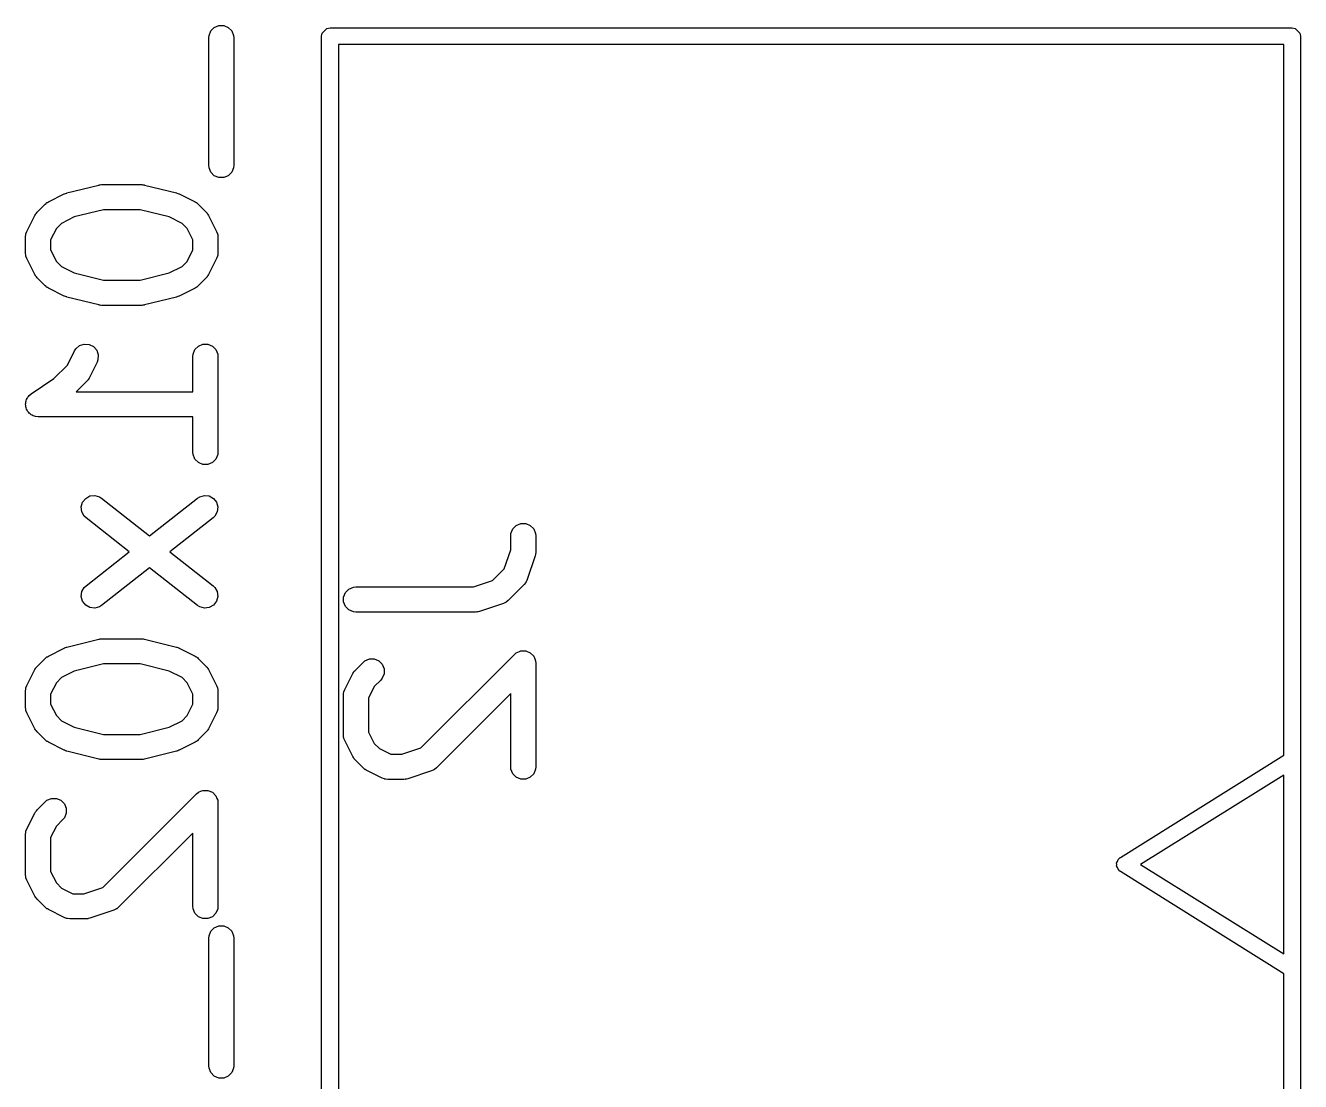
# Model space of a CAD drawing. Extents: x 2.4 to 13.6, y -7.9 to -3.7.
# Drawn here: x 12.6149 to 12.9149, y -6.9698 to -6.7213 of the extents above; entities that cross this region are included whole.
import ezdxf

# ---------------------------------------------------------------- set-up
doc = ezdxf.new("R2010")
doc.units = 0
doc.header["$MEASUREMENT"] = 0
doc.layers.add('BLACK', color=7, linetype='CONTINUOUS')

msp = doc.modelspace()

# ---------------------------------------------------------------- linework, layer by layer
at = {"layer": 'BLACK', "linetype": 'CONTINUOUS'}
for p, q in [((12.65809, -6.72361), (12.65853, -6.72254)), ((12.65853, -6.72254), (12.65934, -6.72173)), ((12.65934, -6.72173), (12.66041, -6.72129)), ((12.66041, -6.72129), (12.66156, -6.72129)), ((12.66156, -6.72129), (12.66263, -6.72173)), ((12.66263, -6.72173), (12.66344, -6.72254)), ((12.66344, -6.72254), (12.66388, -6.72361)), ((12.6846, -6.72381), (12.68475, -6.72306)), ((12.68475, -6.72306), (12.68582, -6.72199)), ((12.68582, -6.72199), (12.68657, -6.72184)), ((12.68657, -6.72184), (12.91295, -6.72184)), ((12.91295, -6.72184), (12.9137, -6.72199)), ((12.9137, -6.72199), (12.91477, -6.72306)), ((12.91477, -6.72306), (12.91492, -6.72381)), ((12.65803, -6.72418), (12.65809, -6.72361)), ((12.65803, -6.75418), (12.65803, -6.72418)), ((12.66388, -6.72361), (12.66394, -6.72418)), ((12.66394, -6.72418), (12.66394, -6.75418)), ((12.6846, -7.01515), (12.6846, -6.72381)), ((12.68854, -6.72578), (12.68854, -7.01318)), ((12.91098, -6.72578), (12.68854, -6.72578)), ((12.91098, -6.89299), (12.91098, -6.72578)), ((12.91492, -6.72381), (12.91492, -7.01515)), ((12.65809, -6.75476), (12.65803, -6.75418)), ((12.65853, -6.75582), (12.65809, -6.75476)), ((12.65934, -6.75664), (12.65853, -6.75582)), ((12.66344, -6.75582), (12.66263, -6.75664)), ((12.66388, -6.75476), (12.66344, -6.75582)), ((12.66394, -6.75418), (12.66388, -6.75476)), ((12.62465, -6.76069), (12.63215, -6.75882)), ((12.63215, -6.75882), (12.63225, -6.7588)), ((12.63225, -6.7588), (12.63229, -6.75878)), ((12.63229, -6.75878), (12.6325, -6.75876)), ((12.6325, -6.75876), (12.63272, -6.75873)), ((12.63272, -6.75873), (12.63276, -6.75874)), ((12.63276, -6.75874), (12.63286, -6.75873)), ((12.63286, -6.75873), (12.64224, -6.75873)), ((12.64224, -6.75873), (12.64234, -6.75874)), ((12.64234, -6.75874), (12.64238, -6.75873)), ((12.64238, -6.75873), (12.6426, -6.75876)), ((12.6426, -6.75876), (12.64281, -6.75878)), ((12.64281, -6.75878), (12.64285, -6.7588)), ((12.64285, -6.7588), (12.64295, -6.75882)), ((12.64295, -6.75882), (12.65045, -6.76069)), ((12.66041, -6.75708), (12.65934, -6.75664)), ((12.66156, -6.75708), (12.66041, -6.75708)), ((12.66263, -6.75664), (12.66156, -6.75708)), ((12.62029, -6.76279), (12.62404, -6.76091)), ((12.62404, -6.76091), (12.62409, -6.7609)), ((12.62409, -6.7609), (12.6241, -6.76089)), ((12.6241, -6.76089), (12.62434, -6.7608)), ((12.62434, -6.7608), (12.62458, -6.76071)), ((12.62458, -6.76071), (12.62461, -6.76071)), ((12.62461, -6.76071), (12.62465, -6.76069)), ((12.65045, -6.76069), (12.65049, -6.76071)), ((12.65049, -6.76071), (12.65052, -6.76071)), ((12.65052, -6.76071), (12.65076, -6.7608)), ((12.65076, -6.7608), (12.651, -6.76089)), ((12.651, -6.76089), (12.65101, -6.7609)), ((12.65101, -6.7609), (12.65106, -6.76091)), ((12.65106, -6.76091), (12.65481, -6.76279)), ((12.61765, -6.76522), (12.61953, -6.76334)), ((12.61953, -6.76334), (12.61975, -6.76316)), ((12.61975, -6.76316), (12.6198, -6.7631)), ((12.6198, -6.7631), (12.61989, -6.76304)), ((12.61989, -6.76304), (12.61997, -6.76297)), ((12.61997, -6.76297), (12.62005, -6.76294)), ((12.62005, -6.76294), (12.62029, -6.76279)), ((12.63323, -6.76463), (12.62639, -6.76634)), ((12.64187, -6.76463), (12.63323, -6.76463)), ((12.64871, -6.76634), (12.64187, -6.76463)), ((12.65481, -6.76279), (12.65505, -6.76294)), ((12.65505, -6.76294), (12.65513, -6.76297)), ((12.65513, -6.76297), (12.65521, -6.76304)), ((12.65521, -6.76304), (12.6553, -6.7631)), ((12.6553, -6.7631), (12.65535, -6.76316)), ((12.65535, -6.76316), (12.65557, -6.76334)), ((12.65557, -6.76334), (12.65745, -6.76522)), ((12.61522, -6.76973), (12.6171, -6.76598)), ((12.6171, -6.76598), (12.61725, -6.76574)), ((12.61725, -6.76574), (12.61728, -6.76566)), ((12.61728, -6.76566), (12.61735, -6.76558)), ((12.61735, -6.76558), (12.61741, -6.76549)), ((12.61741, -6.76549), (12.61747, -6.76544)), ((12.61747, -6.76544), (12.61765, -6.76522)), ((12.62336, -6.76786), (12.62217, -6.76905)), ((12.62639, -6.76634), (12.62336, -6.76786)), ((12.65174, -6.76786), (12.64871, -6.76634)), ((12.65293, -6.76905), (12.65174, -6.76786)), ((12.65745, -6.76522), (12.65763, -6.76544)), ((12.65763, -6.76544), (12.65769, -6.76549)), ((12.65769, -6.76549), (12.65775, -6.76558)), ((12.65775, -6.76558), (12.65782, -6.76566)), ((12.65782, -6.76566), (12.65785, -6.76574)), ((12.65785, -6.76574), (12.658, -6.76598)), ((12.658, -6.76598), (12.65988, -6.76973)), ((12.61491, -6.77105), (12.61497, -6.77048)), ((12.61491, -6.7748), (12.61491, -6.77105)), ((12.61497, -6.77048), (12.61501, -6.77038)), ((12.61501, -6.77038), (12.61502, -6.77027)), ((12.61502, -6.77027), (12.61522, -6.76973)), ((12.62217, -6.76905), (12.62082, -6.77175)), ((12.65428, -6.77175), (12.65293, -6.76905)), ((12.65988, -6.76973), (12.66008, -6.77027)), ((12.66008, -6.77027), (12.66009, -6.77038)), ((12.66009, -6.77038), (12.66013, -6.77048)), ((12.66013, -6.77048), (12.66019, -6.77105)), ((12.66019, -6.77105), (12.66019, -6.7748)), ((12.62082, -6.77175), (12.62082, -6.77411)), ((12.62082, -6.77411), (12.62217, -6.7768)), ((12.65293, -6.7768), (12.65428, -6.77411)), ((12.65428, -6.77411), (12.65428, -6.77175)), ((12.61497, -6.77538), (12.61491, -6.7748)), ((12.61501, -6.77548), (12.61497, -6.77538)), ((12.61502, -6.77558), (12.61501, -6.77548)), ((12.61522, -6.77612), (12.61502, -6.77558)), ((12.6171, -6.77987), (12.61522, -6.77612)), ((12.62217, -6.7768), (12.62336, -6.778)), ((12.65174, -6.778), (12.65293, -6.7768)), ((12.65988, -6.77612), (12.658, -6.77987)), ((12.66008, -6.77558), (12.65988, -6.77612)), ((12.66009, -6.77548), (12.66008, -6.77558)), ((12.66013, -6.77538), (12.66009, -6.77548)), ((12.66019, -6.7748), (12.66013, -6.77538)), ((12.61725, -6.78012), (12.6171, -6.77987)), ((12.61728, -6.78019), (12.61725, -6.78012)), ((12.62336, -6.778), (12.62639, -6.77952)), ((12.62639, -6.77952), (12.63323, -6.78122)), ((12.64187, -6.78122), (12.64871, -6.77952)), ((12.64871, -6.77952), (12.65174, -6.778)), ((12.65785, -6.78012), (12.65782, -6.78019)), ((12.658, -6.77987), (12.65785, -6.78012)), ((12.61735, -6.78027), (12.61728, -6.78019)), ((12.61741, -6.78036), (12.61735, -6.78027)), ((12.61747, -6.78041), (12.61741, -6.78036)), ((12.61765, -6.78064), (12.61747, -6.78041)), ((12.61953, -6.78252), (12.61765, -6.78064)), ((12.61975, -6.7827), (12.61953, -6.78252)), ((12.6198, -6.78276), (12.61975, -6.7827)), ((12.61989, -6.78282), (12.6198, -6.78276)), ((12.61997, -6.78288), (12.61989, -6.78282)), ((12.62005, -6.78291), (12.61997, -6.78288)), ((12.62029, -6.78307), (12.62005, -6.78291)), ((12.62404, -6.78494), (12.62029, -6.78307)), ((12.63323, -6.78122), (12.64187, -6.78122)), ((12.65481, -6.78307), (12.65106, -6.78494)), ((12.65505, -6.78291), (12.65481, -6.78307)), ((12.65513, -6.78288), (12.65505, -6.78291)), ((12.65521, -6.78282), (12.65513, -6.78288)), ((12.6553, -6.78276), (12.65521, -6.78282)), ((12.65535, -6.7827), (12.6553, -6.78276)), ((12.65557, -6.78252), (12.65535, -6.7827)), ((12.65745, -6.78064), (12.65557, -6.78252)), ((12.65763, -6.78041), (12.65745, -6.78064)), ((12.65769, -6.78036), (12.65763, -6.78041)), ((12.65775, -6.78027), (12.65769, -6.78036)), ((12.65782, -6.78019), (12.65775, -6.78027)), ((12.62409, -6.78496), (12.62404, -6.78494)), ((12.6241, -6.78497), (12.62409, -6.78496)), ((12.62434, -6.78506), (12.6241, -6.78497)), ((12.62458, -6.78515), (12.62434, -6.78506)), ((12.62461, -6.78515), (12.62458, -6.78515)), ((12.62465, -6.78517), (12.62461, -6.78515)), ((12.63215, -6.78704), (12.62465, -6.78517)), ((12.65045, -6.78517), (12.64295, -6.78704)), ((12.65049, -6.78515), (12.65045, -6.78517)), ((12.65052, -6.78515), (12.65049, -6.78515)), ((12.65076, -6.78506), (12.65052, -6.78515)), ((12.651, -6.78497), (12.65076, -6.78506)), ((12.65101, -6.78496), (12.651, -6.78497)), ((12.65106, -6.78494), (12.65101, -6.78496)), ((12.63225, -6.78706), (12.63215, -6.78704)), ((12.63229, -6.78707), (12.63225, -6.78706)), ((12.6325, -6.78709), (12.63229, -6.78707)), ((12.63272, -6.78713), (12.6325, -6.78709)), ((12.63276, -6.78712), (12.63272, -6.78713)), ((12.63286, -6.78713), (12.63276, -6.78712)), ((12.64224, -6.78713), (12.63286, -6.78713)), ((12.64234, -6.78712), (12.64224, -6.78713)), ((12.64238, -6.78713), (12.64234, -6.78712)), ((12.6426, -6.78709), (12.64238, -6.78713)), ((12.64281, -6.78707), (12.6426, -6.78709)), ((12.64285, -6.78706), (12.64281, -6.78707)), ((12.64295, -6.78704), (12.64285, -6.78706)), ((12.62481, -6.80118), (12.62647, -6.79786)), ((12.62647, -6.79786), (12.62678, -6.79737)), ((12.62678, -6.79737), (12.62765, -6.79661)), ((12.62765, -6.79661), (12.62874, -6.79625)), ((12.62874, -6.79625), (12.62989, -6.79633)), ((12.62989, -6.79633), (12.63092, -6.79684)), ((12.63092, -6.79684), (12.63168, -6.79771)), ((12.63168, -6.79771), (12.63204, -6.79881)), ((12.65434, -6.7986), (12.65478, -6.79754)), ((12.65478, -6.79754), (12.65559, -6.79672)), ((12.65559, -6.79672), (12.65666, -6.79628)), ((12.65666, -6.79628), (12.65781, -6.79628)), ((12.65781, -6.79628), (12.65888, -6.79672)), ((12.65888, -6.79672), (12.65969, -6.79754)), ((12.65969, -6.79754), (12.66013, -6.7986)), ((12.63175, -6.8005), (12.62988, -6.80425)), ((12.63196, -6.79996), (12.63175, -6.8005)), ((12.63204, -6.79881), (12.63196, -6.79996)), ((12.65428, -6.79918), (12.65434, -6.7986)), ((12.65428, -6.80747), (12.65428, -6.79918)), ((12.66013, -6.7986), (12.66019, -6.79918)), ((12.66019, -6.79918), (12.66019, -6.82167)), ((12.62161, -6.80438), (12.62481, -6.80118)), ((12.61623, -6.80797), (12.62161, -6.80438)), ((12.62933, -6.80501), (12.62687, -6.80747)), ((12.62951, -6.80479), (12.62933, -6.80501)), ((12.62957, -6.80474), (12.62951, -6.80479)), ((12.62963, -6.80465), (12.62957, -6.80474)), ((12.62969, -6.80457), (12.62963, -6.80465)), ((12.62972, -6.80449), (12.62969, -6.80457)), ((12.62988, -6.80425), (12.62972, -6.80449)), ((12.61491, -6.81042), (12.61497, -6.81014)), ((12.61497, -6.80985), (12.61508, -6.80958)), ((12.61497, -6.81014), (12.61497, -6.80985)), ((12.61508, -6.80958), (12.61514, -6.80929)), ((12.61514, -6.80929), (12.6153, -6.80905)), ((12.6153, -6.80905), (12.61541, -6.80878)), ((12.61541, -6.80878), (12.61562, -6.80858)), ((12.61562, -6.80858), (12.61578, -6.80833)), ((12.61578, -6.80833), (12.61622, -6.80797)), ((12.61622, -6.80797), (12.61622, -6.80797)), ((12.61622, -6.80797), (12.61623, -6.80797)), ((12.61623, -6.80797), (12.61623, -6.80797)), ((12.62687, -6.80747), (12.65428, -6.80747)), ((12.61497, -6.81071), (12.61491, -6.81042)), ((12.61497, -6.811), (12.61497, -6.81071)), ((12.61508, -6.81127), (12.61497, -6.811)), ((12.61514, -6.81155), (12.61508, -6.81127)), ((12.6153, -6.81179), (12.61514, -6.81155)), ((12.61541, -6.81206), (12.6153, -6.81179)), ((12.61561, -6.81227), (12.61541, -6.81206)), ((12.61577, -6.81251), (12.61561, -6.81227)), ((12.61602, -6.81267), (12.61577, -6.81251)), ((12.61622, -6.81288), (12.61602, -6.81267)), ((12.61649, -6.81299), (12.61622, -6.81288)), ((12.61673, -6.81315), (12.61649, -6.81299)), ((12.61702, -6.81321), (12.61673, -6.81315)), ((12.61729, -6.81332), (12.61702, -6.81321)), ((12.61786, -6.81338), (12.61729, -6.81332)), ((12.65428, -6.81338), (12.61786, -6.81338)), ((12.61786, -6.81338), (12.61786, -6.81338)), ((12.61786, -6.81338), (12.61786, -6.81338)), ((12.61786, -6.81338), (12.61786, -6.81338)), ((12.65428, -6.82167), (12.65428, -6.81338)), ((12.65434, -6.82225), (12.65428, -6.82167)), ((12.66019, -6.82167), (12.66013, -6.82225)), ((12.65478, -6.82331), (12.65434, -6.82225)), ((12.65559, -6.82413), (12.65478, -6.82331)), ((12.65666, -6.82457), (12.65559, -6.82413)), ((12.65781, -6.82457), (12.65666, -6.82457)), ((12.65888, -6.82413), (12.65781, -6.82457)), ((12.65969, -6.82331), (12.65888, -6.82413)), ((12.66013, -6.82225), (12.65969, -6.82331)), ((12.62804, -6.83457), (12.62836, -6.83346)), ((12.62836, -6.83346), (12.62907, -6.83255)), ((12.62907, -6.83255), (12.63007, -6.83199)), ((12.63007, -6.83199), (12.63122, -6.83185)), ((12.63122, -6.83185), (12.63232, -6.83216)), ((12.63232, -6.83216), (12.63281, -6.83247)), ((12.63281, -6.83247), (12.64411, -6.84135)), ((12.64411, -6.84135), (12.65541, -6.83247)), ((12.65541, -6.83247), (12.6559, -6.83216)), ((12.6559, -6.83216), (12.65701, -6.83185)), ((12.65701, -6.83185), (12.65815, -6.83199)), ((12.65815, -6.83199), (12.65916, -6.83255)), ((12.65916, -6.83255), (12.65987, -6.83346)), ((12.65987, -6.83346), (12.66018, -6.83457)), ((12.62818, -6.83571), (12.62804, -6.83457)), ((12.62875, -6.83672), (12.62818, -6.83571)), ((12.62916, -6.83712), (12.62875, -6.83672)), ((12.63933, -6.84511), (12.62916, -6.83712)), ((12.65906, -6.83712), (12.64889, -6.84511)), ((12.65948, -6.83672), (12.65906, -6.83712)), ((12.66004, -6.83571), (12.65948, -6.83672)), ((12.66018, -6.83457), (12.66004, -6.83571)), ((12.72914, -6.84078), (12.72958, -6.83972)), ((12.72958, -6.83972), (12.7304, -6.8389)), ((12.7304, -6.8389), (12.73146, -6.83846)), ((12.73146, -6.83846), (12.73261, -6.83846)), ((12.73261, -6.83846), (12.73368, -6.8389)), ((12.73368, -6.8389), (12.73449, -6.83972)), ((12.73449, -6.83972), (12.73493, -6.84078)), ((12.72909, -6.84136), (12.72914, -6.84078)), ((12.72909, -6.84463), (12.72909, -6.84136)), ((12.73493, -6.84078), (12.73499, -6.84136)), ((12.73499, -6.84136), (12.73499, -6.84511)), ((12.62916, -6.8531), (12.63933, -6.84511)), ((12.64889, -6.84511), (12.65906, -6.8531)), ((12.72758, -6.84914), (12.72909, -6.84463)), ((12.73484, -6.84604), (12.73296, -6.85167)), ((12.7349, -6.84576), (12.73484, -6.84604)), ((12.73493, -6.84568), (12.7349, -6.84576)), ((12.73494, -6.84558), (12.73493, -6.84568)), ((12.73497, -6.84548), (12.73494, -6.84558)), ((12.73499, -6.84511), (12.73496, -6.8454)), ((12.73496, -6.8454), (12.73497, -6.84548)), ((12.64411, -6.84886), (12.63281, -6.85774)), ((12.65541, -6.85774), (12.64411, -6.84886)), ((12.72482, -6.8519), (12.72758, -6.84914)), ((12.72031, -6.8534), (12.72482, -6.8519)), ((12.73296, -6.85167), (12.73273, -6.85219)), ((12.62804, -6.85565), (12.62818, -6.8545)), ((12.62818, -6.8545), (12.62875, -6.8535)), ((12.62875, -6.8535), (12.62916, -6.8531)), ((12.65906, -6.8531), (12.65948, -6.8535)), ((12.65948, -6.8535), (12.66004, -6.8545)), ((12.66004, -6.8545), (12.66018, -6.85565)), ((12.68977, -6.85578), (12.69021, -6.85472)), ((12.69021, -6.85472), (12.69103, -6.8539)), ((12.69103, -6.8539), (12.69209, -6.85346)), ((12.69209, -6.85346), (12.69267, -6.8534)), ((12.69267, -6.8534), (12.72031, -6.8534)), ((12.73225, -6.85282), (12.7285, -6.85657)), ((12.73262, -6.85237), (12.73225, -6.85282)), ((12.73266, -6.85227), (12.73262, -6.85237)), ((12.73273, -6.85219), (12.73266, -6.85227)), ((12.62836, -6.85675), (12.62804, -6.85565)), ((12.62907, -6.85766), (12.62836, -6.85675)), ((12.63007, -6.85823), (12.62907, -6.85766)), ((12.63232, -6.85805), (12.63122, -6.85836)), ((12.63281, -6.85774), (12.63232, -6.85805)), ((12.6559, -6.85805), (12.65541, -6.85774)), ((12.65701, -6.85836), (12.6559, -6.85805)), ((12.65916, -6.85766), (12.65815, -6.85823)), ((12.65987, -6.85675), (12.65916, -6.85766)), ((12.66018, -6.85565), (12.65987, -6.85675)), ((12.68977, -6.85693), (12.68977, -6.85578)), ((12.69021, -6.858), (12.68977, -6.85693)), ((12.69103, -6.85881), (12.69021, -6.858)), ((12.72735, -6.85728), (12.72172, -6.85916)), ((12.72788, -6.85705), (12.72735, -6.85728)), ((12.72796, -6.85698), (12.72788, -6.85705)), ((12.72805, -6.85694), (12.72796, -6.85698)), ((12.7285, -6.85657), (12.72805, -6.85694)), ((12.63122, -6.85836), (12.63007, -6.85823)), ((12.65815, -6.85823), (12.65701, -6.85836)), ((12.69209, -6.85925), (12.69103, -6.85881)), ((12.69267, -6.85931), (12.69209, -6.85925)), ((12.72079, -6.85931), (12.69267, -6.85931)), ((12.72108, -6.85928), (12.72079, -6.85931)), ((12.72116, -6.85929), (12.72108, -6.85928)), ((12.72126, -6.85926), (12.72116, -6.85929)), ((12.72137, -6.85925), (12.72126, -6.85926)), ((12.72144, -6.85922), (12.72137, -6.85925)), ((12.72172, -6.85916), (12.72144, -6.85922)), ((12.62465, -6.86755), (12.63215, -6.86568)), ((12.63215, -6.86568), (12.63225, -6.86566)), ((12.63225, -6.86566), (12.63229, -6.86565)), ((12.63229, -6.86565), (12.6325, -6.86562)), ((12.6325, -6.86562), (12.63272, -6.86559)), ((12.63272, -6.86559), (12.63276, -6.8656)), ((12.63276, -6.8656), (12.63286, -6.86559)), ((12.63286, -6.86559), (12.64224, -6.86559)), ((12.64224, -6.86559), (12.64234, -6.8656)), ((12.64234, -6.8656), (12.64238, -6.86559)), ((12.64238, -6.86559), (12.6426, -6.86562)), ((12.6426, -6.86562), (12.64281, -6.86565)), ((12.64281, -6.86565), (12.64285, -6.86566)), ((12.64285, -6.86566), (12.64295, -6.86568)), ((12.64295, -6.86568), (12.65045, -6.86755)), ((12.61953, -6.8702), (12.61975, -6.87002)), ((12.61975, -6.87002), (12.6198, -6.86996)), ((12.6198, -6.86996), (12.61989, -6.8699)), ((12.61989, -6.8699), (12.61997, -6.86984)), ((12.61997, -6.86984), (12.62005, -6.86981)), ((12.62005, -6.86981), (12.62029, -6.86965)), ((12.62029, -6.86965), (12.62404, -6.86778)), ((12.62404, -6.86778), (12.62409, -6.86776)), ((12.62409, -6.86776), (12.6241, -6.86775)), ((12.6241, -6.86775), (12.62434, -6.86766)), ((12.62434, -6.86766), (12.62458, -6.86757)), ((12.62458, -6.86757), (12.62461, -6.86757)), ((12.62461, -6.86757), (12.62465, -6.86755)), ((12.65045, -6.86755), (12.65049, -6.86757)), ((12.65049, -6.86757), (12.65052, -6.86757)), ((12.65052, -6.86757), (12.65076, -6.86766)), ((12.65076, -6.86766), (12.651, -6.86775)), ((12.651, -6.86775), (12.65101, -6.86776)), ((12.65101, -6.86776), (12.65106, -6.86778)), ((12.65106, -6.86778), (12.65481, -6.86965)), ((12.65481, -6.86965), (12.65505, -6.86981)), ((12.65505, -6.86981), (12.65513, -6.86984)), ((12.65513, -6.86984), (12.65521, -6.8699)), ((12.65521, -6.8699), (12.6553, -6.86996)), ((12.6553, -6.86996), (12.65535, -6.87002)), ((12.65535, -6.87002), (12.65557, -6.8702)), ((12.70795, -6.89127), (12.72995, -6.86927)), ((12.72995, -6.86927), (12.7304, -6.8689)), ((12.7304, -6.8689), (12.73115, -6.86859)), ((12.73115, -6.86859), (12.73146, -6.86846)), ((12.73146, -6.86846), (12.73261, -6.86846)), ((12.73261, -6.86846), (12.73368, -6.8689)), ((12.73368, -6.8689), (12.73449, -6.86971)), ((12.73449, -6.86971), (12.73475, -6.87033)), ((12.61522, -6.8766), (12.6171, -6.87285)), ((12.6171, -6.87285), (12.61725, -6.8726)), ((12.61725, -6.8726), (12.61728, -6.87253)), ((12.61728, -6.87253), (12.61735, -6.87244)), ((12.61735, -6.87244), (12.61741, -6.87236)), ((12.61741, -6.87236), (12.61747, -6.8723)), ((12.61747, -6.8723), (12.61765, -6.87208)), ((12.61765, -6.87208), (12.61953, -6.8702)), ((12.63323, -6.87149), (12.62639, -6.8732)), ((12.64187, -6.87149), (12.63323, -6.87149)), ((12.64871, -6.8732), (12.64187, -6.87149)), ((12.65557, -6.8702), (12.65745, -6.87208)), ((12.65745, -6.87208), (12.65763, -6.8723)), ((12.65763, -6.8723), (12.65769, -6.87236)), ((12.65769, -6.87236), (12.65775, -6.87244)), ((12.65775, -6.87244), (12.65782, -6.87253)), ((12.65782, -6.87253), (12.65785, -6.8726)), ((12.65785, -6.8726), (12.658, -6.87285)), ((12.658, -6.87285), (12.65988, -6.8766)), ((12.69227, -6.87324), (12.69245, -6.87302)), ((12.69245, -6.87302), (12.69433, -6.87114)), ((12.69433, -6.87114), (12.69478, -6.87077)), ((12.69478, -6.87077), (12.69584, -6.87033)), ((12.69584, -6.87033), (12.69699, -6.87033)), ((12.69699, -6.87033), (12.69806, -6.87077)), ((12.69806, -6.87077), (12.69887, -6.87159)), ((12.69887, -6.87159), (12.69931, -6.87265)), ((12.69931, -6.87265), (12.69931, -6.8738)), ((12.73475, -6.87033), (12.73493, -6.87078)), ((12.73493, -6.87078), (12.73499, -6.87135)), ((12.73499, -6.87135), (12.73499, -6.89573)), ((12.62217, -6.87592), (12.62082, -6.87861)), ((12.62336, -6.87472), (12.62217, -6.87592)), ((12.62639, -6.8732), (12.62336, -6.87472)), ((12.65174, -6.87472), (12.64871, -6.8732)), ((12.65293, -6.87592), (12.65174, -6.87472)), ((12.65428, -6.87861), (12.65293, -6.87592)), ((12.69003, -6.87753), (12.6919, -6.87378)), ((12.6919, -6.87378), (12.69206, -6.87354)), ((12.69206, -6.87354), (12.69209, -6.87346)), ((12.69209, -6.87346), (12.69215, -6.87338)), ((12.69215, -6.87338), (12.69221, -6.87329)), ((12.69221, -6.87329), (12.69227, -6.87324)), ((12.69851, -6.87532), (12.69697, -6.87685)), ((12.69887, -6.87487), (12.69851, -6.87532)), ((12.69931, -6.8738), (12.69887, -6.87487)), ((12.61491, -6.87792), (12.61497, -6.87734)), ((12.61491, -6.88167), (12.61491, -6.87792)), ((12.61497, -6.87734), (12.61501, -6.87724)), ((12.61501, -6.87724), (12.61502, -6.87714)), ((12.61502, -6.87714), (12.61522, -6.8766)), ((12.62082, -6.87861), (12.62082, -6.88097)), ((12.65428, -6.88097), (12.65428, -6.87861)), ((12.65988, -6.8766), (12.66008, -6.87714)), ((12.66008, -6.87714), (12.66009, -6.87724)), ((12.66009, -6.87724), (12.66013, -6.87734)), ((12.66013, -6.87734), (12.66019, -6.87792)), ((12.66019, -6.87792), (12.66019, -6.88167)), ((12.68972, -6.87885), (12.68977, -6.87828)), ((12.68972, -6.88823), (12.68972, -6.87885)), ((12.68977, -6.87828), (12.68981, -6.87818)), ((12.68981, -6.87818), (12.68982, -6.87807)), ((12.68982, -6.87807), (12.69003, -6.87753)), ((12.69697, -6.87685), (12.69562, -6.87955)), ((12.72909, -6.87848), (12.71163, -6.89594)), ((12.72909, -6.89573), (12.72909, -6.87848)), ((12.61497, -6.88224), (12.61491, -6.88167)), ((12.62082, -6.88097), (12.62217, -6.88367)), ((12.65293, -6.88367), (12.65428, -6.88097)), ((12.66019, -6.88167), (12.66013, -6.88224)), ((12.69562, -6.87955), (12.69562, -6.88753)), ((12.61501, -6.88234), (12.61497, -6.88224)), ((12.61502, -6.88245), (12.61501, -6.88234)), ((12.61522, -6.88299), (12.61502, -6.88245)), ((12.6171, -6.88674), (12.61522, -6.88299)), ((12.62217, -6.88367), (12.62336, -6.88486)), ((12.62336, -6.88486), (12.62639, -6.88638)), ((12.64871, -6.88638), (12.65174, -6.88486)), ((12.65174, -6.88486), (12.65293, -6.88367)), ((12.65988, -6.88299), (12.658, -6.88674)), ((12.66008, -6.88245), (12.65988, -6.88299)), ((12.66009, -6.88234), (12.66008, -6.88245)), ((12.66013, -6.88224), (12.66009, -6.88234)), ((12.61725, -6.88698), (12.6171, -6.88674)), ((12.61728, -6.88706), (12.61725, -6.88698)), ((12.61735, -6.88714), (12.61728, -6.88706)), ((12.61741, -6.88723), (12.61735, -6.88714)), ((12.61747, -6.88728), (12.61741, -6.88723)), ((12.61765, -6.8875), (12.61747, -6.88728)), ((12.61953, -6.88938), (12.61765, -6.8875)), ((12.62639, -6.88638), (12.63323, -6.88809)), ((12.63323, -6.88809), (12.64187, -6.88809)), ((12.64187, -6.88809), (12.64871, -6.88638)), ((12.65745, -6.8875), (12.65557, -6.88938)), ((12.65763, -6.88728), (12.65745, -6.8875)), ((12.65769, -6.88723), (12.65763, -6.88728)), ((12.65775, -6.88714), (12.65769, -6.88723)), ((12.65782, -6.88706), (12.65775, -6.88714)), ((12.65785, -6.88698), (12.65782, -6.88706)), ((12.658, -6.88674), (12.65785, -6.88698)), ((12.69562, -6.88753), (12.69697, -6.89023)), ((12.61975, -6.88956), (12.61953, -6.88938)), ((12.6198, -6.88962), (12.61975, -6.88956)), ((12.61989, -6.88968), (12.6198, -6.88962)), ((12.61997, -6.88974), (12.61989, -6.88968)), ((12.62005, -6.88977), (12.61997, -6.88974)), ((12.62029, -6.88993), (12.62005, -6.88977)), ((12.62404, -6.89181), (12.62029, -6.88993)), ((12.65481, -6.88993), (12.65106, -6.89181)), ((12.65505, -6.88977), (12.65481, -6.88993)), ((12.65513, -6.88974), (12.65505, -6.88977)), ((12.65521, -6.88968), (12.65513, -6.88974)), ((12.6553, -6.88962), (12.65521, -6.88968)), ((12.65535, -6.88956), (12.6553, -6.88962)), ((12.65557, -6.88938), (12.65535, -6.88956)), ((12.68977, -6.8888), (12.68972, -6.88823)), ((12.68981, -6.8889), (12.68977, -6.8888)), ((12.68982, -6.88901), (12.68981, -6.8889)), ((12.69003, -6.88955), (12.68982, -6.88901)), ((12.6919, -6.8933), (12.69003, -6.88955)), ((12.69697, -6.89023), (12.69817, -6.89142)), ((12.62409, -6.89182), (12.62404, -6.89181)), ((12.6241, -6.89183), (12.62409, -6.89182)), ((12.62434, -6.89192), (12.6241, -6.89183)), ((12.62458, -6.89201), (12.62434, -6.89192)), ((12.62461, -6.89201), (12.62458, -6.89201)), ((12.62465, -6.89203), (12.62461, -6.89201)), ((12.63215, -6.8939), (12.62465, -6.89203)), ((12.63225, -6.89392), (12.63215, -6.8939)), ((12.63229, -6.89394), (12.63225, -6.89392)), ((12.6325, -6.89396), (12.63229, -6.89394)), ((12.63272, -6.89399), (12.6325, -6.89396)), ((12.63276, -6.89398), (12.63272, -6.89399)), ((12.63286, -6.89399), (12.63276, -6.89398)), ((12.64224, -6.89399), (12.63286, -6.89399)), ((12.64234, -6.89398), (12.64224, -6.89399)), ((12.64238, -6.89399), (12.64234, -6.89398)), ((12.6426, -6.89396), (12.64238, -6.89399)), ((12.64281, -6.89394), (12.6426, -6.89396)), ((12.64285, -6.89392), (12.64281, -6.89394)), ((12.64295, -6.8939), (12.64285, -6.89392)), ((12.65045, -6.89203), (12.64295, -6.8939)), ((12.65049, -6.89201), (12.65045, -6.89203)), ((12.65052, -6.89201), (12.65049, -6.89201)), ((12.65076, -6.89192), (12.65052, -6.89201)), ((12.651, -6.89183), (12.65076, -6.89192)), ((12.65101, -6.89182), (12.651, -6.89183)), ((12.65106, -6.89181), (12.65101, -6.89182)), ((12.69206, -6.89354), (12.6919, -6.8933)), ((12.69209, -6.89362), (12.69206, -6.89354)), ((12.69215, -6.8937), (12.69209, -6.89362)), ((12.69221, -6.89379), (12.69215, -6.8937)), ((12.69227, -6.89384), (12.69221, -6.89379)), ((12.69245, -6.89406), (12.69227, -6.89384)), ((12.69433, -6.89594), (12.69245, -6.89406)), ((12.69817, -6.89142), (12.70086, -6.89277)), ((12.70086, -6.89277), (12.70344, -6.89277)), ((12.70344, -6.89277), (12.70795, -6.89127)), ((12.87254, -6.91702), (12.91098, -6.89299)), ((12.69456, -6.89612), (12.69433, -6.89594)), ((12.69461, -6.89618), (12.69456, -6.89612)), ((12.6947, -6.89624), (12.69461, -6.89618)), ((12.69478, -6.89631), (12.6947, -6.89624)), ((12.69485, -6.89634), (12.69478, -6.89631)), ((12.6951, -6.89649), (12.69485, -6.89634)), ((12.69885, -6.89837), (12.6951, -6.89649)), ((12.71047, -6.89665), (12.70485, -6.89853)), ((12.711, -6.89642), (12.71047, -6.89665)), ((12.71108, -6.89635), (12.711, -6.89642)), ((12.71118, -6.89631), (12.71108, -6.89635)), ((12.71163, -6.89594), (12.71118, -6.89631)), ((12.72914, -6.8963), (12.72909, -6.89573)), ((12.72958, -6.89737), (12.72914, -6.8963)), ((12.73493, -6.8963), (12.73449, -6.89737)), ((12.73499, -6.89573), (12.73493, -6.8963)), ((12.69939, -6.89857), (12.69885, -6.89837)), ((12.69949, -6.89858), (12.69939, -6.89857)), ((12.69959, -6.89862), (12.69949, -6.89858)), ((12.70017, -6.89868), (12.69959, -6.89862)), ((12.70392, -6.89868), (12.70017, -6.89868)), ((12.70421, -6.89865), (12.70392, -6.89868)), ((12.70429, -6.89866), (12.70421, -6.89865)), ((12.70439, -6.89863), (12.70429, -6.89866)), ((12.70449, -6.89862), (12.70439, -6.89863)), ((12.70456, -6.89859), (12.70449, -6.89862)), ((12.70485, -6.89853), (12.70456, -6.89859)), ((12.7304, -6.89818), (12.72958, -6.89737)), ((12.73146, -6.89862), (12.7304, -6.89818)), ((12.73261, -6.89862), (12.73146, -6.89862)), ((12.73368, -6.89818), (12.73261, -6.89862)), ((12.73449, -6.89737), (12.73368, -6.89818)), ((12.91098, -6.89764), (12.87729, -6.91869)), ((12.91098, -6.93975), (12.91098, -6.89764)), ((12.61997, -6.90358), (12.62104, -6.90314)), ((12.62104, -6.90314), (12.62219, -6.90314)), ((12.62219, -6.90314), (12.62325, -6.90358)), ((12.63314, -6.92408), (12.65515, -6.90207)), ((12.65515, -6.90207), (12.65559, -6.90171)), ((12.65559, -6.90171), (12.65635, -6.9014)), ((12.65635, -6.9014), (12.65666, -6.90127)), ((12.65666, -6.90127), (12.65781, -6.90127)), ((12.65781, -6.90127), (12.65888, -6.90171)), ((12.65888, -6.90171), (12.65969, -6.90252)), ((12.65969, -6.90252), (12.65995, -6.90314)), ((12.65995, -6.90314), (12.66013, -6.90359)), ((12.61735, -6.90619), (12.61741, -6.9061)), ((12.61741, -6.9061), (12.61747, -6.90605)), ((12.61747, -6.90605), (12.61765, -6.90582)), ((12.61765, -6.90582), (12.61953, -6.90395)), ((12.61953, -6.90395), (12.61997, -6.90358)), ((12.62325, -6.90358), (12.62407, -6.9044)), ((12.62407, -6.9044), (12.62451, -6.90546)), ((12.62451, -6.90546), (12.62451, -6.90661)), ((12.66013, -6.90359), (12.66019, -6.90416)), ((12.66019, -6.90416), (12.66019, -6.92853)), ((12.61522, -6.91034), (12.6171, -6.90659)), ((12.6171, -6.90659), (12.61725, -6.90634)), ((12.61725, -6.90634), (12.61728, -6.90627)), ((12.61728, -6.90627), (12.61735, -6.90619)), ((12.6237, -6.90813), (12.62217, -6.90966)), ((12.62407, -6.90768), (12.6237, -6.90813)), ((12.62451, -6.90661), (12.62407, -6.90768)), ((12.61491, -6.91166), (12.61497, -6.91109)), ((12.61491, -6.92104), (12.61491, -6.91166)), ((12.61497, -6.91109), (12.61501, -6.91099)), ((12.61501, -6.91099), (12.61502, -6.91088)), ((12.61502, -6.91088), (12.61522, -6.91034)), ((12.62217, -6.90966), (12.62082, -6.91236)), ((12.65428, -6.91129), (12.63683, -6.92875)), ((12.65428, -6.92853), (12.65428, -6.91129)), ((12.62082, -6.91236), (12.62082, -6.92034)), ((12.87164, -6.91837), (12.87188, -6.91799)), ((12.87188, -6.91799), (12.87198, -6.91755)), ((12.87198, -6.91755), (12.8724, -6.91716)), ((12.8724, -6.91716), (12.87244, -6.91709)), ((12.87244, -6.91709), (12.87248, -6.91708)), ((12.87248, -6.91708), (12.87254, -6.91702)), ((12.61497, -6.92161), (12.61491, -6.92104)), ((12.62082, -6.92034), (12.62217, -6.92304)), ((12.87171, -6.91869), (12.87164, -6.91837)), ((12.87164, -6.91902), (12.87171, -6.91869)), ((12.87188, -6.9194), (12.87164, -6.91902)), ((12.87198, -6.91983), (12.87188, -6.9194)), ((12.8724, -6.92023), (12.87198, -6.91983)), ((12.87244, -6.92029), (12.8724, -6.92023)), ((12.87248, -6.9203), (12.87244, -6.92029)), ((12.87254, -6.92036), (12.87248, -6.9203)), ((12.91098, -6.94439), (12.87254, -6.92036)), ((12.87729, -6.91869), (12.91098, -6.93975)), ((12.61501, -6.92171), (12.61497, -6.92161)), ((12.61502, -6.92182), (12.61501, -6.92171)), ((12.61522, -6.92236), (12.61502, -6.92182)), ((12.6171, -6.92611), (12.61522, -6.92236)), ((12.62217, -6.92304), (12.62336, -6.92423)), ((12.62863, -6.92558), (12.63314, -6.92408)), ((12.61725, -6.92635), (12.6171, -6.92611)), ((12.61728, -6.92643), (12.61725, -6.92635)), ((12.61735, -6.92651), (12.61728, -6.92643)), ((12.61741, -6.9266), (12.61735, -6.92651)), ((12.61747, -6.92665), (12.61741, -6.9266)), ((12.61765, -6.92687), (12.61747, -6.92665)), ((12.61953, -6.92875), (12.61765, -6.92687)), ((12.62336, -6.92423), (12.62606, -6.92558)), ((12.62606, -6.92558), (12.62863, -6.92558)), ((12.61975, -6.92893), (12.61953, -6.92875)), ((12.6198, -6.92899), (12.61975, -6.92893)), ((12.61989, -6.92905), (12.6198, -6.92899)), ((12.61997, -6.92911), (12.61989, -6.92905)), ((12.62005, -6.92914), (12.61997, -6.92911)), ((12.62029, -6.9293), (12.62005, -6.92914)), ((12.62404, -6.93118), (12.62029, -6.9293)), ((12.63567, -6.92946), (12.63005, -6.93134)), ((12.6362, -6.92922), (12.63567, -6.92946)), ((12.63628, -6.92916), (12.6362, -6.92922)), ((12.63638, -6.92911), (12.63628, -6.92916)), ((12.63683, -6.92875), (12.63638, -6.92911)), ((12.65434, -6.92911), (12.65428, -6.92853)), ((12.65478, -6.93017), (12.65434, -6.92911)), ((12.66013, -6.92911), (12.65969, -6.93017)), ((12.66019, -6.92853), (12.66013, -6.92911)), ((12.62458, -6.93138), (12.62404, -6.93118)), ((12.62469, -6.93139), (12.62458, -6.93138)), ((12.62479, -6.93143), (12.62469, -6.93139)), ((12.62536, -6.93149), (12.62479, -6.93143)), ((12.62911, -6.93149), (12.62536, -6.93149)), ((12.62941, -6.93146), (12.62911, -6.93149)), ((12.62948, -6.93146), (12.62941, -6.93146)), ((12.62959, -6.93144), (12.62948, -6.93146)), ((12.62969, -6.93143), (12.62959, -6.93144)), ((12.62976, -6.9314), (12.62969, -6.93143)), ((12.63005, -6.93134), (12.62976, -6.9314)), ((12.65559, -6.93099), (12.65478, -6.93017)), ((12.65666, -6.93143), (12.65559, -6.93099)), ((12.65781, -6.93143), (12.65666, -6.93143)), ((12.65888, -6.93099), (12.65781, -6.93143)), ((12.65969, -6.93017), (12.65888, -6.93099)), ((12.65934, -6.93358), (12.66041, -6.93314)), ((12.66041, -6.93314), (12.66156, -6.93314)), ((12.66156, -6.93314), (12.66263, -6.93358)), ((12.65803, -6.93603), (12.65809, -6.93546)), ((12.65803, -6.96603), (12.65803, -6.93603)), ((12.65809, -6.93546), (12.65853, -6.93439)), ((12.65853, -6.93439), (12.65934, -6.93358)), ((12.66263, -6.93358), (12.66344, -6.93439)), ((12.66344, -6.93439), (12.66388, -6.93546)), ((12.66388, -6.93546), (12.66394, -6.93603)), ((12.66394, -6.93603), (12.66394, -6.96603)), ((12.91098, -7.01318), (12.91098, -6.94439)), ((12.65809, -6.96661), (12.65803, -6.96603)), ((12.66394, -6.96603), (12.66388, -6.96661)), ((12.65853, -6.96767), (12.65809, -6.96661)), ((12.65934, -6.96848), (12.65853, -6.96767)), ((12.66041, -6.96893), (12.65934, -6.96848)), ((12.66156, -6.96893), (12.66041, -6.96893)), ((12.66263, -6.96848), (12.66156, -6.96893)), ((12.66344, -6.96767), (12.66263, -6.96848)), ((12.66388, -6.96661), (12.66344, -6.96767))]:
    msp.add_line(p, q, dxfattribs=at)

doc.saveas('drawing.dxf')
